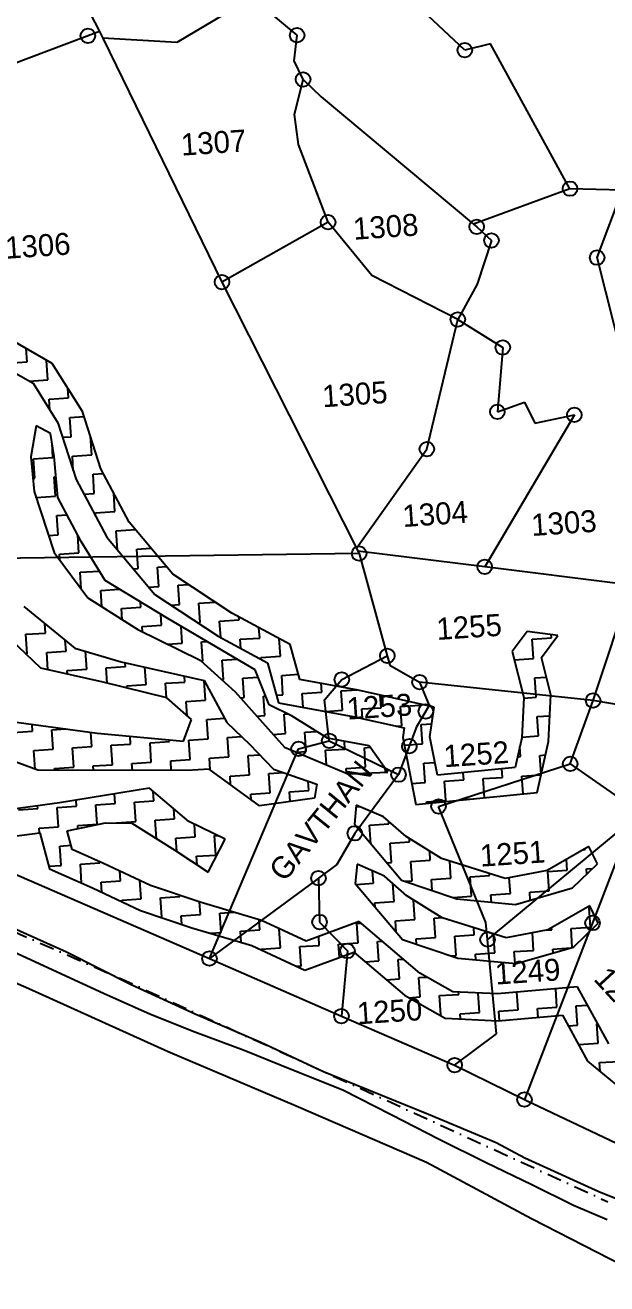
# Model space of a CAD drawing. Header units: metres. Extents: x 302356 to 305648, y 1939949 to 1943623.
# Drawn here: x 303389.8 to 303589.2, y 1940118.6 to 1940550 of the extents above; entities that cross this region are included whole.
import ezdxf

# ---------------------------------------------------------------- set-up
doc = ezdxf.new("R2010")
doc.units = ezdxf.units.M
doc.linetypes.add('DASHDOT', pattern=[1, 0.5, -0.25, 0, -0.25])
for name, color, linetype in [('LINE_WATER', 4, 'Continuous'), ('POLY_HATCH', 12, 'Continuous'), ('POLY_PARCEL', 6, 'Continuous'), ('POLY_WATER', 4, 'Continuous'), ('TEXT_MAPIN', 7, 'Continuous'), ('TEXT_PARCEL', 7, 'Continuous'), ('V_BOUND_STREAM_LINE', 7, 'DASHDOT')]:
    doc.layers.add(name, color=color, linetype=linetype)
doc.styles.add('TEXT_MAP', font='')
doc.styles.get('TEXT_MAP').set_extended_font_data('Kruti Dev 050')

msp = doc.modelspace()

# ---------------------------------------------------------------- linework, layer by layer
for centre in [(303411.31, 1940546.39), (303483.04, 1940546.59), (303540.53, 1940541.48), (303485.08, 1940531.46), (303576.6, 1940494), (303493.65, 1940482.51), (303544.61, 1940480.93), (303549.67, 1940476.27), (303585.9, 1940470.37), (303457.28, 1940461.99), (303538.14, 1940449.19), (303553.56, 1940439.58), (303551.7, 1940417.51), (303578.1, 1940416.47), (303527.52, 1940404.72), (303504.31, 1940368.91), (303547.36, 1940364.39), (303513.97, 1940333.89), (303498.34, 1940325.73), (303525.01, 1940324.82), (303584.52, 1940318.53), (303527.14, 1940314.83), (303494.06, 1940304.74), (303521.52, 1940302.87), (303483.54, 1940301.98), (303576.67, 1940296.85), (303517.84, 1940293.14), (303531.52, 1940282.25), (303502.8, 1940273.02), (303490.34, 1940257.63), (303490.74, 1940242.62), (303584.32, 1940242.31), (303548.34, 1940236.61), (303452.97, 1940230.12), (303500.3, 1940232.71), (303498.24, 1940210.37), (303537.05, 1940193.57), (303560.99, 1940181.79)]:
    msp.add_circle(centre, 2.5)
at = {"layer": 'LINE_WATER'}
for p, q in [((303380.16, 1940243.02), (303403.98, 1940232.38)), ((303400.8, 1940225.4), (303381.27, 1940234.5)), ((303403.98, 1940232.38), (303426.12, 1940221.2)), ((303416.66, 1940218.09), (303400.8, 1940225.4)), ((303426.12, 1940221.2), (303448.3, 1940210.99)), ((303432.73, 1940210.9), (303416.66, 1940218.09)), ((303447.97, 1940204.84), (303432.73, 1940210.9)), ((303448.3, 1940210.99), (303470.55, 1940201.42)), ((303464.94, 1940198.58), (303447.97, 1940204.84)), ((303470.55, 1940201.42), (303492.08, 1940191.38)), ((303481.84, 1940191.77), (303464.94, 1940198.58)), ((303498.74, 1940184.96), (303481.84, 1940191.77)), ((303492.08, 1940191.38), (303503.24, 1940186.77)), ((303515.33, 1940176.52), (303498.74, 1940184.96)), ((303503.24, 1940186.77), (303528.1, 1940176.74)), ((303531.7, 1940168.06), (303515.33, 1940176.52)), ((303528.1, 1940176.74), (303551.33, 1940167.02)), ((303547.81, 1940160.13), (303531.7, 1940168.06)), ((303551.33, 1940167.02), (303561.14, 1940161.78)), ((303563.48, 1940152.49), (303547.81, 1940160.13)), ((303561.14, 1940161.78), (303586.52, 1940150.28)), ((303577.82, 1940145.51), (303563.48, 1940152.49)), ((303586.52, 1940150.28), (303612.05, 1940139.87)), ((303589.33, 1940140.59), (303577.82, 1940145.51))]:
    msp.add_line(p, q, dxfattribs=at)
at = {"layer": 'POLY_HATCH'}
for p, q in [((303399.1, 1940434.12), (303379.46, 1940445.38)), ((303374.69, 1940437.51), (303392.53, 1940427.29)), ((303409.44, 1940417.63), (303399.1, 1940434.12)), ((303392.53, 1940427.29), (303401.04, 1940413.71)), ((303415.8, 1940397.93), (303409.44, 1940417.63)), ((303393.56, 1940412.76), (303391.74, 1940402.12)), ((303398.48, 1940410.08), (303393.56, 1940412.76)), ((303401.04, 1940413.71), (303407.29, 1940394.34)), ((303399.74, 1940402.18), (303398.48, 1940410.08)), ((303391.74, 1940402.12), (303392.9, 1940390.22)), ((303401.05, 1940388.12), (303399.74, 1940402.18)), ((303425.42, 1940379.71), (303415.8, 1940397.93)), ((303407.29, 1940394.34), (303417.75, 1940374.54)), ((303392.9, 1940390.22), (303399.76, 1940369.27)), ((303408.97, 1940373.05), (303401.05, 1940388.12)), ((303440.48, 1940361.85), (303425.42, 1940379.71)), ((303417.75, 1940374.54), (303434.3, 1940354.91)), ((303417.18, 1940359.69), (303408.97, 1940373.05)), ((303399.76, 1940369.27), (303411.34, 1940353.72)), ((303460.68, 1940348.54), (303440.48, 1940361.85)), ((303438.76, 1940346.63), (303417.18, 1940359.69)), ((303411.34, 1940353.72), (303428.41, 1940342.89)), ((303434.3, 1940354.91), (303455.95, 1940340.63)), ((303395.19, 1940329.6), (303373.84, 1940349.94)), ((303389.34, 1940350.75), (303406.8, 1940336.54)), ((303480.71, 1940337.73), (303460.68, 1940348.54)), ((303468.63, 1940329.04), (303438.76, 1940346.63)), ((303428.41, 1940342.89), (303449.82, 1940332.36)), ((303455.95, 1940340.63), (303472.89, 1940331.49)), ((303561.95, 1940342.24), (303556.83, 1940335.31)), ((303572.39, 1940340.88), (303561.95, 1940342.24)), ((303566.82, 1940333.35), (303572.39, 1940340.88)), ((303406.8, 1940336.54), (303422.74, 1940331.81)), ((303484.03, 1940325.79), (303480.71, 1940337.73)), ((303556.83, 1940335.31), (303560.82, 1940319.64)), ((303422.74, 1940331.81), (303451.13, 1940325.37)), ((303449.82, 1940332.36), (303461.8, 1940321.56)), ((303472.89, 1940331.49), (303476.71, 1940317.79)), ((303570.08, 1940320.55), (303566.82, 1940333.35)), ((303416.56, 1940324.87), (303395.19, 1940329.6)), ((303473.43, 1940317.03), (303468.63, 1940329.04)), ((303438.35, 1940319.45), (303416.56, 1940324.87)), ((303451.13, 1940325.37), (303459, 1940311.02)), ((303504, 1940322.11), (303484.03, 1940325.79)), ((303529.99, 1940316.31), (303504, 1940322.11)), ((303446.84, 1940312.03), (303438.35, 1940319.45)), ((303461.8, 1940321.56), (303478.77, 1940302.51)), ((303476.71, 1940317.79), (303502.16, 1940313.09)), ((303560.82, 1940319.64), (303560.08, 1940305.76)), ((303569.22, 1940304.51), (303570.08, 1940320.55)), ((303481.31, 1940313.21), (303473.43, 1940317.03)), ((303528.58, 1940306.15), (303529.99, 1940316.31)), ((303382.59, 1940311.7), (303414.48, 1940307.31)), ((303444.08, 1940304.59), (303446.84, 1940312.03)), ((303459, 1940311.02), (303466.76, 1940303.56)), ((303493.44, 1940305.68), (303481.31, 1940313.21)), ((303502.16, 1940313.09), (303519.71, 1940309.18)), ((303519.71, 1940309.18), (303519.25, 1940305.9)), ((303394.13, 1940294.7), (303364.72, 1940305.42)), ((303414.48, 1940307.31), (303444.08, 1940304.59)), ((303507.78, 1940303.01), (303493.44, 1940305.68)), ((303519.25, 1940305.9), (303523.71, 1940282.92)), ((303531.15, 1940292.91), (303528.58, 1940306.15)), ((303560.08, 1940305.76), (303557.83, 1940295.54)), ((303466.76, 1940303.56), (303474.96, 1940295.04)), ((303478.77, 1940302.51), (303500.44, 1940293.45)), ((303514.2, 1940294.01), (303507.78, 1940303.01)), ((303565.38, 1940287.04), (303569.22, 1940304.51)), ((303445.34, 1940294.52), (303394.13, 1940294.7)), ((303452.93, 1940295.03), (303445.34, 1940294.52)), ((303470.12, 1940282.4), (303452.93, 1940295.03)), ((303474.96, 1940295.04), (303489.83, 1940289.87)), ((303500.44, 1940293.45), (303514.2, 1940294.01)), ((303557.83, 1940295.54), (303531.15, 1940292.91)), ((303432.47, 1940288.49), (303401.6, 1940283.43)), ((303445.95, 1940277.06), (303432.47, 1940288.49)), ((303489.83, 1940289.87), (303489.06, 1940285.11)), ((303401.6, 1940283.43), (303370.86, 1940279.32)), ((303489.06, 1940285.11), (303470.12, 1940282.4)), ((303523.71, 1940282.92), (303565.38, 1940287.04)), ((303503.33, 1940282.74), (303502.69, 1940276.16)), ((303512.69, 1940278.65), (303503.33, 1940282.74)), ((303404.18, 1940273.91), (303417.3, 1940276.58)), ((303417.3, 1940276.58), (303426.39, 1940276.47)), ((303426.39, 1940276.47), (303441.16, 1940267.31)), ((303458.34, 1940271), (303445.95, 1940277.06)), ((303502.69, 1940276.16), (303518.87, 1940256.93)), ((303520.4, 1940271.91), (303512.69, 1940278.65)), ((303369.46, 1940269.85), (303394.83, 1940273.24)), ((303394.83, 1940273.24), (303398.18, 1940260.89)), ((303405.92, 1940267.51), (303404.18, 1940273.91)), ((303452.57, 1940259.73), (303458.34, 1940271)), ((303532.53, 1940264.38), (303520.4, 1940271.91)), ((303416.71, 1940262.7), (303405.92, 1940267.51)), ((303441.16, 1940267.31), (303452.57, 1940259.73)), ((303583.09, 1940268.52), (303568.75, 1940260.29)), ((303586.03, 1940262.54), (303583.09, 1940268.52)), ((303432.78, 1940255.19), (303416.71, 1940262.7)), ((303503.61, 1940262.44), (303502.96, 1940255.86)), ((303512.96, 1940258.35), (303503.61, 1940262.44)), ((303554.41, 1940257.51), (303532.53, 1940264.38)), ((303577.5, 1940254.35), (303586.03, 1940262.54)), ((303398.18, 1940260.89), (303412.89, 1940254.33)), ((303520.68, 1940251.61), (303512.96, 1940258.35)), ((303568.75, 1940260.29), (303554.41, 1940257.51)), ((303412.89, 1940254.33), (303429.35, 1940246.63)), ((303449.75, 1940249.46), (303432.78, 1940255.19)), ((303502.96, 1940255.86), (303519.15, 1940236.63)), ((303518.87, 1940256.93), (303537.82, 1940250.59)), ((303557.92, 1940248.67), (303577.5, 1940254.35)), ((303470.79, 1940243.15), (303449.75, 1940249.46)), ((303532.81, 1940244.08), (303520.68, 1940251.61)), ((303537.82, 1940250.59), (303557.92, 1940248.67)), ((303429.35, 1940246.63), (303446.96, 1940240.69)), ((303583.36, 1940248.21), (303569.03, 1940239.99)), ((303586.31, 1940242.24), (303583.36, 1940248.21)), ((303446.96, 1940240.69), (303467.52, 1940234.53)), ((303486.12, 1940236.06), (303470.79, 1940243.15)), ((303504.37, 1940242.76), (303486.12, 1940236.06)), ((303525.15, 1940225.09), (303504.37, 1940242.76)), ((303554.69, 1940237.21), (303532.81, 1940244.08)), ((303577.78, 1940234.05), (303586.31, 1940242.24)), ((303519.15, 1940236.63), (303538.09, 1940230.28)), ((303569.03, 1940239.99), (303554.69, 1940237.21)), ((303467.52, 1940234.53), (303485.71, 1940226.11)), ((303485.71, 1940226.11), (303502.5, 1940232.27)), ((303502.5, 1940232.27), (303519.86, 1940217.51)), ((303558.19, 1940228.37), (303577.78, 1940234.05)), ((303538.09, 1940230.28), (303558.19, 1940228.37)), ((303536.44, 1940218.73), (303525.15, 1940225.09)), ((303551.75, 1940217.99), (303536.44, 1940218.73)), ((303579.23, 1940220.36), (303551.75, 1940217.99)), ((303589.87, 1940200.88), (303579.23, 1940220.36)), ((303519.86, 1940217.51), (303533.82, 1940209.64)), ((303551.92, 1940208.76), (303574.04, 1940210.67)), ((303574.04, 1940210.67), (303582.65, 1940194.9)), ((303533.82, 1940209.64), (303551.92, 1940208.76)), ((303582.65, 1940194.9), (303598.2, 1940182.11))]:
    msp.add_line(p, q, dxfattribs=at)
at = {"layer": 'POLY_HATCH', "linetype": 'Continuous'}
for p, q in [((303390.47, 1940434.65), (303390.16, 1940439.25)), ((303383.83, 1940434.2), (303390.47, 1940434.65)), ((303397.11, 1940435.09), (303397.37, 1940435.11)), ((303397.55, 1940428.46), (303397.11, 1940435.09)), ((303391.23, 1940428.03), (303397.55, 1940428.46)), ((303404.64, 1940422.26), (303404.41, 1940425.65)), ((303398, 1940421.82), (303404.64, 1940422.26)), ((303398.25, 1940418.16), (303398, 1940421.82)), ((303405.09, 1940415.62), (303409.98, 1940415.95)), ((303405.54, 1940408.98), (303405.09, 1940415.62)), ((303402.63, 1940408.79), (303405.54, 1940408.98)), ((303412.62, 1940402.79), (303412.2, 1940409.09)), ((303399.34, 1940401.9), (303399.02, 1940406.72)), ((303392.7, 1940401.45), (303399.34, 1940401.9)), ((303393.15, 1940394.81), (303392.7, 1940401.45)), ((303405.98, 1940402.34), (303412.62, 1940402.79)), ((303406.32, 1940397.36), (303405.98, 1940402.34)), ((303413.07, 1940396.15), (303416.62, 1940396.39)), ((303413.52, 1940389.51), (303413.07, 1940396.15)), ((303392.46, 1940394.76), (303393.15, 1940394.81)), ((303399.79, 1940395.26), (303400.38, 1940395.3)), ((303400.24, 1940388.62), (303399.79, 1940395.26)), ((303393.6, 1940388.17), (303400.24, 1940388.62)), ((303393.6, 1940388.08), (303393.6, 1940388.17)), ((303409.97, 1940389.27), (303413.52, 1940389.51)), ((303420.6, 1940383.32), (303420.18, 1940389.65)), ((303413.96, 1940382.87), (303420.6, 1940383.32)), ((303414.05, 1940381.54), (303413.96, 1940382.87)), ((303400.69, 1940381.98), (303404.15, 1940382.21)), ((303401.13, 1940375.34), (303400.69, 1940381.98)), ((303397.85, 1940375.12), (303401.13, 1940375.34)), ((303408.22, 1940369.15), (303407.81, 1940375.25)), ((303421.05, 1940376.68), (303427.61, 1940377.12)), ((303421.5, 1940370.09), (303421.05, 1940376.68)), ((303428.14, 1940370.49), (303432.93, 1940370.81)), ((303428.59, 1940363.85), (303428.14, 1940370.49)), ((303401.58, 1940368.7), (303408.22, 1940369.15)), ((303401.72, 1940366.64), (303401.58, 1940368.7)), ((303408.67, 1940362.51), (303415.18, 1940362.94)), ((303409.05, 1940356.79), (303408.67, 1940362.51)), ((303426.86, 1940363.73), (303428.59, 1940363.85)), ((303435.23, 1940364.3), (303438.25, 1940364.5)), ((303435.67, 1940357.66), (303435.23, 1940364.3)), ((303415.75, 1940356.31), (303422.06, 1940356.74)), ((303432.18, 1940357.42), (303435.67, 1940357.66)), ((303442.31, 1940358.1), (303445.81, 1940358.34)), ((303442.76, 1940351.46), (303442.31, 1940358.1)), ((303416.13, 1940350.68), (303415.75, 1940356.31)), ((303429.48, 1940350.57), (303429.36, 1940352.32)), ((303449.4, 1940351.91), (303454.99, 1940352.29)), ((303422.84, 1940350.12), (303429.48, 1940350.57)), ((303423.1, 1940346.26), (303422.84, 1940350.12)), ((303436.57, 1940344.38), (303436.32, 1940348.11)), ((303439.82, 1940351.27), (303442.76, 1940351.46)), ((303449.85, 1940345.27), (303449.4, 1940351.91)), ((303396.73, 1940341.69), (303396.51, 1940344.91)), ((303429.93, 1940343.93), (303436.57, 1940344.38)), ((303430.05, 1940342.09), (303429.93, 1940343.93)), ((303443.65, 1940338.18), (303443.26, 1940343.98)), ((303449, 1940345.21), (303449.85, 1940345.27)), ((303456.49, 1940345.72), (303463.13, 1940346.17)), ((303456.86, 1940340.14), (303456.49, 1940345.72)), ((303463.13, 1940346.17), (303463.05, 1940347.26)), ((303390.09, 1940341.25), (303396.73, 1940341.69)), ((303390.54, 1940334.61), (303390.09, 1940341.25)), ((303463.57, 1940339.53), (303470.21, 1940339.97)), ((303463.78, 1940336.41), (303463.57, 1940339.53)), ((303470.21, 1940339.97), (303469.97, 1940343.52)), ((303477.3, 1940333.78), (303476.9, 1940339.79)), ((303563.62, 1940339.59), (303570.26, 1940340.04)), ((303564.06, 1940332.96), (303563.62, 1940339.59)), ((303570.26, 1940340.04), (303570.18, 1940341.17)), ((303397.18, 1940335.05), (303403.82, 1940335.5)), ((303397.58, 1940329.07), (303397.18, 1940335.05)), ((303403.82, 1940335.5), (303403.57, 1940339.17)), ((303410.9, 1940329.31), (303410.49, 1940335.44)), ((303438.67, 1940337.85), (303443.65, 1940338.18)), ((303450.29, 1940338.63), (303452.13, 1940338.75)), ((303450.74, 1940331.99), (303450.29, 1940338.63)), ((303389.97, 1940334.57), (303390.54, 1940334.61)), ((303424.18, 1940330.2), (303424.1, 1940331.5)), ((303450.26, 1940331.96), (303450.74, 1940331.99)), ((303457.38, 1940332.44), (303462.3, 1940332.77)), ((303457.83, 1940325.8), (303457.38, 1940332.44)), ((303470.66, 1940333.33), (303477.3, 1940333.78)), ((303470.71, 1940332.67), (303470.66, 1940333.33)), ((303557.54, 1940332.52), (303564.06, 1940332.96)), ((303404.26, 1940328.86), (303410.9, 1940329.31)), ((303404.35, 1940327.57), (303404.26, 1940328.86)), ((303417.54, 1940329.75), (303424.18, 1940330.2)), ((303417.89, 1940324.54), (303417.54, 1940329.75)), ((303431.27, 1940324.01), (303430.87, 1940329.96)), ((303444.55, 1940324.9), (303444.42, 1940326.89)), ((303464.47, 1940326.25), (303469.61, 1940326.59)), ((303477.75, 1940327.14), (303483.55, 1940327.53)), ((303478.19, 1940320.5), (303477.75, 1940327.14)), ((303564.51, 1940326.32), (303568.55, 1940326.59)), ((303424.63, 1940323.56), (303431.27, 1940324.01)), ((303424.68, 1940322.85), (303424.63, 1940323.56)), ((303437.91, 1940324.46), (303444.55, 1940324.9)), ((303438.25, 1940319.47), (303437.91, 1940324.46)), ((303451.64, 1940318.71), (303451.2, 1940325.25)), ((303457.15, 1940325.75), (303457.83, 1940325.8)), ((303464.92, 1940319.61), (303464.47, 1940326.25)), ((303491.47, 1940321.4), (303491.27, 1940324.46)), ((303498.11, 1940321.84), (303503.47, 1940322.2)), ((303564.96, 1940319.68), (303564.51, 1940326.32)), ((303445, 1940318.26), (303451.64, 1940318.71)), ((303445.33, 1940313.36), (303445, 1940318.26)), ((303463.62, 1940319.52), (303464.92, 1940319.61)), ((303471.55, 1940320.05), (303472.2, 1940320.1)), ((303472, 1940313.41), (303471.55, 1940320.05)), ((303475.99, 1940320.35), (303478.19, 1940320.5)), ((303484.83, 1940320.95), (303491.47, 1940321.4)), ((303485.15, 1940316.23), (303484.83, 1940320.95)), ((303498.56, 1940315.2), (303498.11, 1940321.84)), ((303511.84, 1940316.1), (303511.55, 1940320.42)), ((303560.81, 1940319.4), (303564.96, 1940319.68)), ((303478.64, 1940313.86), (303479.8, 1940313.94)), ((303479.09, 1940307.22), (303478.64, 1940313.86)), ((303492.81, 1940314.82), (303498.56, 1940315.2)), ((303505.2, 1940315.65), (303511.84, 1940316.1)), ((303505.42, 1940312.36), (303505.2, 1940315.65)), ((303518.48, 1940316.54), (303525.12, 1940316.99)), ((303518.93, 1940309.91), (303518.48, 1940316.54)), ((303525.12, 1940316.99), (303525.09, 1940317.4)), ((303392.33, 1940308.05), (303392.17, 1940310.38)), ((303452.08, 1940312.07), (303458.19, 1940312.48)), ((303452.53, 1940305.43), (303452.08, 1940312.07)), ((303469.22, 1940313.23), (303472, 1940313.41)), ((303517.01, 1940309.78), (303518.93, 1940309.91)), ((303525.57, 1940310.35), (303529.2, 1940310.6)), ((303526.01, 1940303.71), (303525.57, 1940310.35)), ((303565.4, 1940313.04), (303569.7, 1940313.33)), ((303565.85, 1940306.4), (303565.4, 1940313.04)), ((303385.69, 1940307.6), (303392.33, 1940308.05)), ((303398.97, 1940308.49), (303403.61, 1940308.81)), ((303399.41, 1940301.85), (303398.97, 1940308.49)), ((303412.69, 1940302.75), (303412.37, 1940307.6)), ((303425.97, 1940303.64), (303425.79, 1940306.27)), ((303439.25, 1940304.54), (303439.22, 1940305.04)), ((303445.89, 1940304.99), (303452.53, 1940305.43)), ((303446.34, 1940298.35), (303445.89, 1940304.99)), ((303459.17, 1940305.88), (303464.01, 1940306.21)), ((303459.62, 1940299.24), (303459.17, 1940305.88)), ((303474.83, 1940306.93), (303479.09, 1940307.22)), ((303485.73, 1940307.67), (303489.79, 1940307.94)), ((303486.18, 1940301.03), (303485.73, 1940307.67)), ((303560.09, 1940306.01), (303565.85, 1940306.4)), ((303392.77, 1940301.41), (303399.41, 1940301.85)), ((303393.2, 1940295.04), (303392.77, 1940301.41)), ((303406.05, 1940302.3), (303412.69, 1940302.75)), ((303406.5, 1940295.66), (303406.05, 1940302.3)), ((303419.33, 1940303.2), (303425.97, 1940303.64)), ((303419.78, 1940296.56), (303419.33, 1940303.2)), ((303432.61, 1940304.09), (303439.25, 1940304.54)), ((303433.06, 1940297.45), (303432.61, 1940304.09)), ((303482.85, 1940300.8), (303486.18, 1940301.03)), ((303492.82, 1940301.48), (303499.46, 1940301.92)), ((303493.15, 1940296.49), (303492.82, 1940301.48)), ((303499.46, 1940301.92), (303499.28, 1940304.59)), ((303506.1, 1940302.37), (303508.14, 1940302.51)), ((303506.54, 1940295.73), (303506.1, 1940302.37)), ((303519.76, 1940303.29), (303526.01, 1940303.71)), ((303559.66, 1940299.31), (303559.42, 1940302.8)), ((303413.14, 1940296.11), (303419.78, 1940296.56)), ((303426.42, 1940297), (303433.06, 1940297.45)), ((303426.58, 1940294.59), (303426.42, 1940297)), ((303439.7, 1940297.9), (303446.34, 1940298.35)), ((303439.92, 1940294.54), (303439.7, 1940297.9)), ((303452.98, 1940298.79), (303459.62, 1940299.24)), ((303453.25, 1940294.8), (303452.98, 1940298.79)), ((303466.26, 1940299.69), (303470.23, 1940299.96)), ((303466.7, 1940293.05), (303466.26, 1940299.69)), ((303526.46, 1940297.07), (303530.29, 1940297.33)), ((303526.91, 1940290.43), (303526.46, 1940297.07)), ((303558.64, 1940299.24), (303559.66, 1940299.31)), ((303566.3, 1940299.76), (303568.21, 1940299.89)), ((303566.74, 1940293.23), (303566.3, 1940299.76)), ((303399.86, 1940295.21), (303406.5, 1940295.66)), ((303399.9, 1940294.68), (303399.86, 1940295.21)), ((303413.24, 1940294.63), (303413.14, 1940296.11)), ((303460.06, 1940292.6), (303466.7, 1940293.05)), ((303460.26, 1940289.64), (303460.06, 1940292.6)), ((303473.34, 1940293.5), (303478.43, 1940293.84)), ((303473.79, 1940286.86), (303473.34, 1940293.5)), ((303499.9, 1940295.28), (303506.54, 1940295.73)), ((303500.01, 1940293.62), (303499.9, 1940295.28)), ((303513.33, 1940293.98), (303513.24, 1940295.36)), ((303540.19, 1940291.33), (303540.02, 1940293.78)), ((303546.83, 1940291.78), (303553.47, 1940292.22)), ((303553.47, 1940292.22), (303553.27, 1940295.09)), ((303560.11, 1940292.67), (303566.71, 1940293.11)), ((303560.52, 1940286.56), (303560.11, 1940292.67)), ((303480.43, 1940287.3), (303487.07, 1940287.75)), ((303487.07, 1940287.75), (303486.86, 1940290.91)), ((303522.31, 1940290.12), (303526.91, 1940290.43)), ((303533.55, 1940290.88), (303540.19, 1940291.33)), ((303534, 1940284.24), (303533.55, 1940290.88)), ((303547.27, 1940285.25), (303546.83, 1940291.78)), ((303407.39, 1940282.38), (303407.26, 1940284.36)), ((303414.03, 1940282.83), (303420.67, 1940283.28)), ((303420.67, 1940283.28), (303420.46, 1940286.52)), ((303427.31, 1940283.72), (303433.95, 1940284.17)), ((303427.76, 1940277.08), (303427.31, 1940283.72)), ((303433.95, 1940284.17), (303433.73, 1940287.43)), ((303467.15, 1940286.41), (303473.79, 1940286.86)), ((303467.28, 1940284.49), (303467.15, 1940286.41)), ((303480.66, 1940283.9), (303480.43, 1940287.3)), ((303527.36, 1940283.79), (303534, 1940284.24)), ((303527.39, 1940283.29), (303527.36, 1940283.79)), ((303540.64, 1940284.69), (303543.56, 1940284.89)), ((303540.64, 1940284.6), (303540.64, 1940284.69)), ((303387.48, 1940281.04), (303394.12, 1940281.49)), ((303394.12, 1940281.49), (303394.05, 1940282.42)), ((303400.75, 1940281.94), (303407.39, 1940282.38)), ((303401.2, 1940275.3), (303400.75, 1940281.94)), ((303414.48, 1940276.19), (303414.03, 1940282.83)), ((303441.04, 1940277.98), (303440.81, 1940281.43)), ((303503.28, 1940282.17), (303504.45, 1940282.25)), ((303394.56, 1940274.85), (303401.2, 1940275.3)), ((303394.67, 1940273.22), (303394.56, 1940274.85)), ((303407.84, 1940275.74), (303414.48, 1940276.19)), ((303407.91, 1940274.67), (303407.84, 1940275.74)), ((303421.12, 1940276.64), (303427.76, 1940277.08)), ((303421.13, 1940276.54), (303421.12, 1940276.64)), ((303434.4, 1940277.53), (303441.04, 1940277.98)), ((303434.82, 1940271.24), (303434.4, 1940277.53)), ((303448.13, 1940271.79), (303447.83, 1940276.14)), ((303507.88, 1940275.81), (303514.52, 1940276.26)), ((303508.31, 1940269.48), (303507.88, 1940275.81)), ((303514.52, 1940276.26), (303514.47, 1940277.09)), ((303441.49, 1940271.34), (303448.13, 1940271.79)), ((303441.79, 1940266.89), (303441.49, 1940271.34)), ((303454.77, 1940272.23), (303455.7, 1940272.3)), ((303455.21, 1940265.59), (303454.77, 1940272.23)), ((303521.61, 1940270.07), (303521.53, 1940271.21)), ((303401.65, 1940268.66), (303405.53, 1940268.92)), ((303402.1, 1940262.02), (303401.65, 1940268.66)), ((303514.97, 1940269.62), (303521.61, 1940270.07)), ((303515.42, 1940262.98), (303514.97, 1940269.62)), ((303528.7, 1940263.87), (303528.49, 1940266.89)), ((303581.16, 1940267.41), (303581.81, 1940267.45)), ((303581.81, 1940267.45), (303581.79, 1940267.77)), ((303397.95, 1940261.74), (303402.1, 1940262.02)), ((303408.74, 1940262.46), (303415.38, 1940262.91)), ((303409.17, 1940255.99), (303408.74, 1940262.46)), ((303415.38, 1940262.91), (303415.35, 1940263.31)), ((303448.57, 1940265.15), (303455.21, 1940265.59)), ((303448.77, 1940262.25), (303448.57, 1940265.15)), ((303513.87, 1940262.88), (303515.42, 1940262.98)), ((303522.06, 1940263.43), (303528.7, 1940263.87)), ((303522.51, 1940256.79), (303522.06, 1940263.43)), ((303535.78, 1940257.68), (303535.39, 1940263.48)), ((303575.62, 1940260.37), (303575.37, 1940264.09)), ((303422.46, 1940256.72), (303422.23, 1940260.12)), ((303509.23, 1940255.89), (303508.94, 1940260.11)), ((303529.14, 1940257.24), (303535.78, 1940257.68)), ((303542.42, 1940258.13), (303549.06, 1940258.58)), ((303542.87, 1940251.49), (303542.42, 1940258.13)), ((303549.06, 1940258.58), (303549.02, 1940259.2)), ((303556.15, 1940252.38), (303555.79, 1940257.78)), ((303568.98, 1940259.92), (303575.62, 1940260.37)), ((303569.43, 1940253.28), (303568.98, 1940259.92)), ((303582.26, 1940260.81), (303584.38, 1940260.96)), ((303582.38, 1940259.04), (303582.26, 1940260.81)), ((303415.82, 1940256.27), (303422.46, 1940256.72)), ((303416.05, 1940252.85), (303415.82, 1940256.27)), ((303429.55, 1940250.53), (303429.12, 1940256.9)), ((303503.27, 1940255.49), (303509.23, 1940255.89)), ((303516.31, 1940249.7), (303515.9, 1940255.78)), ((303519.83, 1940256.61), (303522.51, 1940256.79)), ((303529.4, 1940253.4), (303529.14, 1940257.24)), ((303562.79, 1940252.83), (303569.43, 1940253.28)), ((303422.91, 1940250.08), (303429.55, 1940250.53)), ((303422.94, 1940249.63), (303422.91, 1940250.08)), ((303436.19, 1940250.97), (303442.83, 1940251.42)), ((303436.64, 1940244.33), (303436.19, 1940250.97)), ((303442.83, 1940251.42), (303442.8, 1940251.8)), ((303449.92, 1940245.23), (303449.63, 1940249.5)), ((303509.67, 1940249.25), (303516.31, 1940249.7)), ((303509.77, 1940247.77), (303509.67, 1940249.25)), ((303522.95, 1940250.15), (303523.03, 1940250.15)), ((303523.4, 1940243.51), (303522.95, 1940250.15)), ((303536.42, 1940251.06), (303542.87, 1940251.49)), ((303549.51, 1940251.94), (303556.15, 1940252.38)), ((303549.68, 1940249.46), (303549.51, 1940251.94)), ((303562.97, 1940250.14), (303562.79, 1940252.83)), ((303443.28, 1940244.78), (303449.92, 1940245.23)), ((303443.47, 1940241.87), (303443.28, 1940244.78)), ((303456.56, 1940245.68), (303461.3, 1940246)), ((303457, 1940239.04), (303456.56, 1940245.68)), ((303583.16, 1940247.53), (303583.68, 1940247.57)), ((303583.6, 1940240.89), (303583.16, 1940247.53)), ((303436.24, 1940244.31), (303436.64, 1940244.33)), ((303470.28, 1940239.93), (303470.05, 1940243.37)), ((303477.37, 1940233.74), (303476.93, 1940240.31)), ((303503.48, 1940242.17), (303504.95, 1940242.27)), ((303503.93, 1940235.53), (303503.48, 1940242.17)), ((303516.76, 1940243.06), (303523.4, 1940243.51)), ((303517.02, 1940239.15), (303516.76, 1940243.06)), ((303530.04, 1940243.96), (303532.72, 1940244.14)), ((303530.49, 1940237.32), (303530.04, 1940243.96)), ((303543.77, 1940238.21), (303543.6, 1940240.69)), ((303570.32, 1940240), (303570.28, 1940240.7)), ((303576.96, 1940240.45), (303583.6, 1940240.89)), ((303577.4, 1940233.94), (303576.96, 1940240.45)), ((303453.31, 1940238.79), (303457, 1940239.04)), ((303463.64, 1940239.48), (303470.28, 1940239.93)), ((303463.9, 1940235.61), (303463.64, 1940239.48)), ((303490.65, 1940234.63), (303490.45, 1940237.65)), ((303510.57, 1940235.97), (303512.22, 1940236.09)), ((303511.01, 1940229.33), (303510.57, 1940235.97)), ((303523.85, 1940236.87), (303530.49, 1940237.32)), ((303523.97, 1940235.01), (303523.85, 1940236.87)), ((303537.13, 1940237.76), (303543.77, 1940238.21)), ((303537.57, 1940231.12), (303537.13, 1940237.76)), ((303550.85, 1940232.02), (303550.41, 1940238.55)), ((303564.13, 1940232.91), (303563.72, 1940238.96)), ((303568.43, 1940239.87), (303570.32, 1940240)), ((303470.73, 1940233.29), (303477.37, 1940233.74)), ((303470.75, 1940233.03), (303470.73, 1940233.29)), ((303484.01, 1940234.19), (303490.65, 1940234.63)), ((303484.46, 1940227.55), (303484.01, 1940234.19)), ((303497.29, 1940235.08), (303503.93, 1940235.53)), ((303497.6, 1940230.47), (303497.29, 1940235.08)), ((303544.21, 1940231.57), (303550.85, 1940232.02)), ((303544.34, 1940229.69), (303544.21, 1940231.57)), ((303557.49, 1940232.47), (303564.13, 1940232.91)), ((303557.77, 1940228.41), (303557.49, 1940232.47)), ((303570.77, 1940233.36), (303576.82, 1940233.77)), ((303570.86, 1940232.04), (303570.77, 1940233.36)), ((303482.84, 1940227.44), (303484.46, 1940227.55)), ((303506.32, 1940229.02), (303511.01, 1940229.33)), ((303517.65, 1940229.78), (303519.48, 1940229.91)), ((303518.1, 1940223.14), (303517.65, 1940229.78)), ((303535.92, 1940231.01), (303537.57, 1940231.12)), ((303513.59, 1940222.84), (303518.1, 1940223.14)), ((303524.74, 1940223.59), (303527.48, 1940223.77)), ((303525.19, 1940216.95), (303524.74, 1940223.59)), ((303538.47, 1940217.84), (303538.42, 1940218.63)), ((303558.83, 1940212.55), (303558.43, 1940218.56)), ((303572.11, 1940213.44), (303571.69, 1940219.71)), ((303521.31, 1940216.69), (303525.19, 1940216.95)), ((303531.83, 1940217.4), (303538.47, 1940217.84)), ((303532.28, 1940210.76), (303531.83, 1940217.4)), ((303545.11, 1940218.29), (303545.24, 1940218.3)), ((303545.56, 1940211.65), (303545.11, 1940218.29)), ((303531.89, 1940210.73), (303532.28, 1940210.76)), ((303538.92, 1940211.2), (303545.56, 1940211.65)), ((303539.04, 1940209.39), (303538.92, 1940211.2)), ((303552.19, 1940212.1), (303558.83, 1940212.55)), ((303552.42, 1940208.81), (303552.19, 1940212.1)), ((303565.47, 1940212.99), (303572.11, 1940213.44)), ((303565.68, 1940209.95), (303565.47, 1940212.99)), ((303578.75, 1940213.89), (303582.62, 1940214.15)), ((303579.2, 1940207.25), (303578.75, 1940213.89)), ((303576.02, 1940207.03), (303579.2, 1940207.25)), ((303585.84, 1940207.7), (303586.14, 1940207.72)), ((303586.29, 1940201.06), (303585.84, 1940207.7)), ((303579.65, 1940200.61), (303586.29, 1940201.06)), ((303579.66, 1940200.37), (303579.65, 1940200.61)), ((303586.73, 1940194.42), (303593.37, 1940194.86)), ((303586.94, 1940191.37), (303586.73, 1940194.42))]:
    msp.add_line(p, q, dxfattribs=at)
at = {"layer": 'POLY_PARCEL'}
for p, q in [((303404.33, 1940569.16), (303415.31, 1940547.9)), ((303540.53, 1940541.48), (303515.3, 1940565.19)), ((303467.65, 1940559.54), (303441.86, 1940544.07)), ((303483.04, 1940546.59), (303467.65, 1940559.54)), ((303415.31, 1940547.9), (303180.08, 1940459.39)), ((303415.31, 1940547.9), (303416.42, 1940545.63)), ((303482.09, 1940537.8), (303483.04, 1940546.59)), ((303441.86, 1940544.07), (303416.42, 1940545.63)), ((303416.42, 1940545.63), (303457.28, 1940461.99)), ((303549.37, 1940543.62), (303540.53, 1940541.48)), ((303576.6, 1940494), (303549.37, 1940543.62)), ((303485.08, 1940531.46), (303482.09, 1940537.8)), ((303482.17, 1940519.46), (303485.08, 1940531.46)), ((303485.08, 1940531.46), (303491.27, 1940525.46)), ((303491.27, 1940525.46), (303543.5, 1940481.86)), ((303483.5, 1940509.15), (303482.17, 1940519.46)), ((303493.65, 1940482.51), (303483.5, 1940509.15)), ((303576.6, 1940494), (303543.5, 1940481.86)), ((303594.61, 1940493.54), (303576.6, 1940494)), ((303585.9, 1940470.37), (303594.61, 1940493.54)), ((303493.65, 1940482.51), (303457.28, 1940461.99)), ((303508.62, 1940464.27), (303493.65, 1940482.51)), ((303543.5, 1940481.86), (303544.61, 1940480.93)), ((303544.61, 1940480.93), (303549.67, 1940476.27)), ((303549.67, 1940476.27), (303544.77, 1940461.31)), ((303597.64, 1940423.81), (303585.9, 1940470.37)), ((303457.28, 1940461.99), (303503.35, 1940370.81)), ((303538.14, 1940449.19), (303508.62, 1940464.27)), ((303544.77, 1940461.31), (303538.14, 1940449.19)), ((303527.52, 1940404.72), (303538.14, 1940449.19)), ((303538.14, 1940449.19), (303553.56, 1940439.58)), ((303553.56, 1940439.58), (303551.7, 1940417.51)), ((303551.7, 1940417.51), (303560.98, 1940420.83)), ((303560.98, 1940420.83), (303564.55, 1940413.63)), ((303578.1, 1940416.47), (303547.36, 1940364.39)), ((303564.55, 1940413.63), (303578.1, 1940416.47)), ((303503.35, 1940370.81), (303527.52, 1940404.72)), ((303503.35, 1940370.81), (303503.86, 1940369.8)), ((303547.36, 1940364.39), (303503.86, 1940369.8)), ((303503.86, 1940369.8), (303504.31, 1940368.91)), ((303504.31, 1940368.91), (303369.17, 1940367.09)), ((303504.31, 1940368.91), (303513.97, 1940333.89)), ((303594.8, 1940358.48), (303547.36, 1940364.39)), ((303584.52, 1940318.53), (303597.7, 1940358.12)), ((303498.34, 1940325.73), (303513.97, 1940333.89)), ((303513.97, 1940333.89), (303514.85, 1940330.71)), ((303514.85, 1940330.71), (303525.01, 1940324.82)), ((303492.43, 1940318.74), (303498.34, 1940325.73)), ((303584.52, 1940318.53), (303525.01, 1940324.82)), ((303525.01, 1940324.82), (303528.31, 1940316.83)), ((303494.06, 1940304.74), (303492.43, 1940318.74)), ((303576.67, 1940296.85), (303584.52, 1940318.53)), ((303631.08, 1940310.78), (303584.52, 1940318.53)), ((303528.31, 1940316.83), (303524.02, 1940309.49)), ((303524.02, 1940309.49), (303517.84, 1940293.14)), ((303452.97, 1940230.12), (303483.54, 1940301.98)), ((303483.54, 1940301.98), (303494.06, 1940304.74)), ((303494.06, 1940304.74), (303517.84, 1940293.14)), ((303531.52, 1940282.25), (303576.67, 1940296.85)), ((303576.67, 1940296.85), (303600.78, 1940280.04)), ((303517.84, 1940293.14), (303502.8, 1940273.02)), ((303547.79, 1940242.44), (303531.52, 1940282.25)), ((303597.97, 1940277.71), (303548.34, 1940236.61)), ((303597.97, 1940277.71), (303560.99, 1940181.79)), ((303502.8, 1940273.02), (303496.69, 1940262.37)), ((303496.69, 1940262.37), (303490.34, 1940257.63)), ((303490.34, 1940257.63), (303489.31, 1940256.87)), ((303490.34, 1940257.63), (303490.74, 1940242.62)), ((303489.31, 1940256.87), (303452.97, 1940230.12)), ((303490.74, 1940242.62), (303500.3, 1940232.71)), ((303548.34, 1940236.61), (303547.79, 1940242.44)), ((303551.37, 1940204.3), (303548.34, 1940236.61)), ((303500.3, 1940232.71), (303498.24, 1940210.37)), ((303537.05, 1940193.57), (303551.37, 1940204.3))]:
    msp.add_line(p, q, dxfattribs=at)
at = {"layer": 'POLY_WATER'}
for p, q in [((303362.43, 1940269.49), (303452.97, 1940230.12)), ((303391.08, 1940219.7), (303359.79, 1940233.42)), ((303452.97, 1940230.12), (303498.24, 1940210.37)), ((303438.88, 1940198.16), (303391.08, 1940219.7)), ((303498.24, 1940210.37), (303537.05, 1940193.57)), ((303482.67, 1940179.56), (303438.88, 1940198.16)), ((303537.05, 1940193.57), (303560.99, 1940181.79)), ((303560.99, 1940181.79), (303561.73, 1940181.43)), ((303561.73, 1940181.43), (303594.73, 1940165.8)), ((303527.39, 1940160.15), (303482.67, 1940179.56)), ((303563.45, 1940140.89), (303527.39, 1940160.15)), ((303606.9, 1940118.61), (303563.45, 1940140.89))]:
    msp.add_line(p, q, dxfattribs=at)
at = {"layer": 'V_BOUND_STREAM_LINE', "ltscale": 10}
for p, q in [((303339.52, 1940259.86), (303422.05, 1940223.49)), ((303422.05, 1940223.49), (303589.62, 1940146.73))]:
    msp.add_line(p, q, dxfattribs=at)

# ---------------------------------------------------------------- texts
at = {"layer": 'TEXT_MAPIN'}
msp.add_text('GAVTHAN', height=7.545, rotation=50.9523, dxfattribs=at).set_placement((303478.69, 1940256.03))
at = {"layer": 'TEXT_PARCEL', "style": 'TEXT_MAP'}
for s, rotation, p in [('1307', 3.8538, (303443.45, 1940505.3)), ('1308', 3.8538, (303502.47, 1940476.47)), ('1306', 3.8538, (303383.19, 1940469.95)), ('1305', 3.8538, (303491.88, 1940419.06)), ('1304', 3.8538, (303519.4, 1940378.01)), ('1303', 3.8538, (303563.56, 1940374.93)), ('1255', 3.8538, (303531.05, 1940339.29)), ('1253', 3.8538, (303500.31, 1940311.98)), ('1252', 3.8538, (303533.51, 1940295.67)), ('1251', 3.8538, (303545.96, 1940261.58)), ('1249', 3.8538, (303551.16, 1940221.16)), ('1248', 312.5307, (303584.37, 1940222.93)), ('1250', 3.8538, (303503.79, 1940207.54))]:
    msp.add_text(s, height=7.545, rotation=rotation, dxfattribs=at).set_placement(p)

doc.saveas('drawing.dxf')
